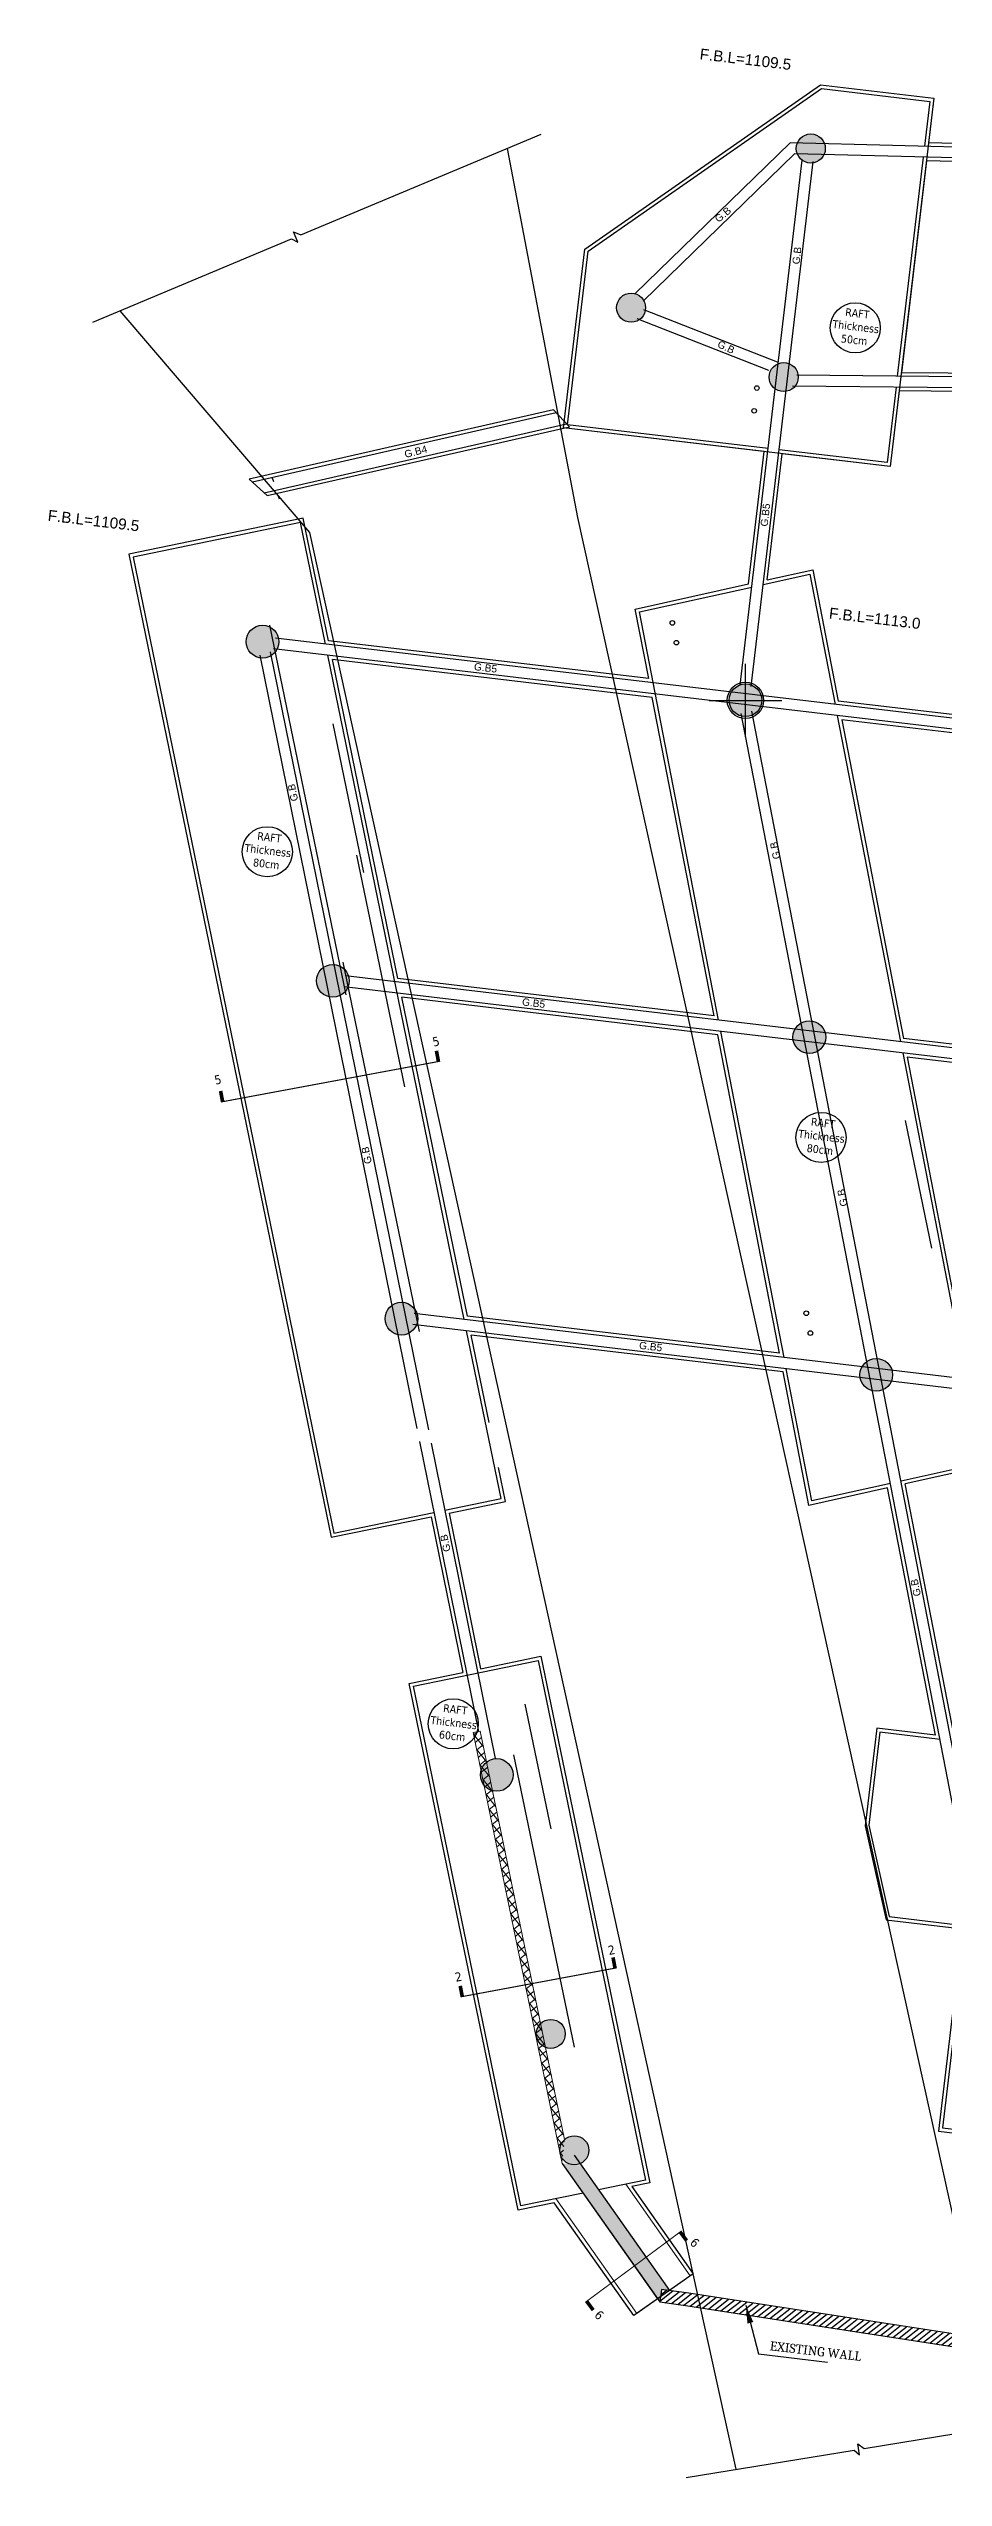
# Model space of a CAD drawing. Header units: millimetres. Extents: x 353738 to 353779397, y 355912 to 355984.
# Drawn here: x 353737.5 to 353762.2, y 355916.2 to 355983 of the extents above; entities that cross this region are included whole.
import ezdxf
from ezdxf.enums import TextEntityAlignment as Align

# ---------------------------------------------------------------- set-up
doc = ezdxf.new("R2010")
doc.units = ezdxf.units.MM
doc.header["$PDMODE"] = 34
doc.header["$PDSIZE"] = -1.5
for name, color, linetype in [('A-G-EXISTING WALL', 53, 'Continuous'), ('A-P-TEXT', 2, 'Continuous'), ('S-BLINDING LINE', 1, 'Continuous'), ('S-CONCRETE PLANS', 4, 'Continuous'), ('S-S-BEARING WALL HATCH', 250, 'Continuous'), ('S-S-BEARING WALL UNDER THE GROUND', 150, 'Continuous'), ('S-S-COLUMN', 60, 'Continuous'), ('S-S-COLUMN HATCH', 250, 'Continuous'), ('S-Steel', 3, 'Continuous'), ('S-SYMPOLS', 6, 'Continuous'), ('S-TAGS', 135, 'Continuous'), ('S-TEXT- BEAMS', 7, 'Continuous'), ('S-Text-Col.', 7, 'Continuous')]:
    doc.layers.add(name, color=color, linetype=linetype)
doc.layers.add('S-DIMENSIONS', color=134, linetype='Continuous', lineweight=13)
doc.layers.add('S-HATCH REIN.', color=9, linetype='Continuous', lineweight=5)
doc.styles.add('ARIAL', font='arial.ttf')
doc.styles.add('Site 1-200 (m)', font='arial.ttf', dxfattribs={"width": 0.85, "height": 0.2})
doc.styles.get("Standard").update_dxf_attribs({"font": 'simplex.shx'})
doc.styles.add('Tohama', font='tahoma.ttf')
doc.dimstyles.new('FC 1-100 (m)', dxfattribs={"dimtxt": 0.2, "dimasz": 0.1, "dimexe": 0.144, "dimexo": 0.144, "dimgap": 0.072, "dimtad": 1, "dimzin": 1, "dimdsep": 46, "dimtxsty": 'Site 1-200 (m)', "dimblk": 'OBLIQUE', "dimcen": 90, "dimse1": 1, "dimse2": 1, "dimclrd": 256, "dimclrt": 256, "dimadec": 3, "dimazin": 0, "dimtfac": 1, "dimtix": 1, "dimtmove": 2, "dimatfit": 3, "dimfxl": 0.144, "dimtolj": 1, "dimlwd": -1, "dimarcsym": 0})

# ---------------------------------------------------------------- blocks, each defined once
blk = doc.blocks.new('EXISTING WALL')
for p, q in [((-15.816, -4.378), (-16.98, -4.476)), ((-15.785, -4.742), (-15.816, -4.378))]:
    blk.add_line(p, q)
for points in [[(-16.45, -4.431), (-16.526, -2.517), (-16.938, -2.61), (-16.865, -4.466)], [(-26.059, -4.17), (-26.065, -4.515), (-25.344, -4.533), (-16.781, -4.831), (-15.785, -4.742)], [(-16.98, -4.476), (-25.297, -4.183), (-26.059, -4.17)]]:
    blk.add_lwpolyline(points)
blk = doc.blocks.new('_OBLIQUE')
at = {"color": 0, "linetype": 'ByBlock'}
blk.add_line((-0.5, -0.5), (0.5, 0.5), dxfattribs=at)

msp = doc.modelspace()

# ---------------------------------------------------------------- hatches: boundary and pattern name
at = {"layer": 'A-G-EXISTING WALL'}
h = msp.add_hatch(dxfattribs=at)
h.set_pattern_fill('ANSI31', color=256, scale=1.000008, angle=-6.74924)
h.set_pattern_definition([(38.25076, (353780.77146, 355922.46336), (-0.0773887, 0.0981644), [])])
h.paths.add_polyline_path([(353763.893, 355919.997), (353763.383, 355920.014), (353763.166, 355920.047), (353763.247, 355919.683), (353763.539, 355919.638), (353764.196, 355919.619)])
h.paths.add_polyline_path([(353764.55, 355919.975), (353763.893, 355919.997), (353764.196, 355919.619), (353764.538, 355919.61)])
h.paths.add_polyline_path([(353763.166, 355920.047), (353759.456, 355920.619), (353759.537, 355920.254), (353763.247, 355919.683)])
h.paths.add_polyline_path([(353759.456, 355920.619), (353759.171, 355920.663), (353759.252, 355920.297), (353759.537, 355920.254)])
h.paths.add_polyline_path([(353759.171, 355920.663), (353755.393, 355921.246), (353755.474, 355920.878), (353759.252, 355920.297)])
h.paths.add_polyline_path([(353755.393, 355921.246), (353755.158, 355921.282), (353754.403, 355921.385), (353754.356, 355921.039), (353755.071, 355920.94), (353755.474, 355920.878)])
at = {"layer": 'S-HATCH REIN.'}
h = msp.add_hatch(dxfattribs=at)
h.set_pattern_fill('ANSI37', color=256, scale=1.500013, angle=-6.74924)
h.set_pattern_definition([(38.25076, (353817.27468, 355904.5538), (-0.11608304, 0.14724663), []), (128.25076, (353817.27468, 355904.5538), (-0.14724663, -0.11608304), [])])
edge = h.paths.add_edge_path()
edge.add_line((353751.741, 355925.509), (353749.418, 355936.74))
edge.add_line((353749.418, 355936.74), (353749.222, 355936.7))
edge.add_line((353749.222, 355936.7), (353751.674, 355924.848))
at = {"layer": 'S-S-BEARING WALL HATCH'}
h = msp.add_hatch(color=256, dxfattribs=at)
h.dxf.hatch_style = 1
h.paths.add_polyline_path([(353767.442, 355922.982), (353768.534, 355922.853), (353768.581, 355923.25), (353767.277, 355923.405), (353764.413, 355920.077), (353764.55, 355919.975), (353764.538, 355919.61)])
h.paths.add_polyline_path([(353752.207, 355924.785), (353751.674, 355924.848), (353754.356, 355921.039), (353754.404, 355921.389), (353754.623, 355921.355)])
at = {"layer": 'S-S-COLUMN HATCH'}
h = msp.add_hatch(color=256, dxfattribs=at)
h.dxf.hatch_style = 1
edge = h.paths.add_edge_path()
edge.add_arc((353758.511, 355980.258), 0.4, -6.74924, 353.25076)
h = msp.add_hatch(color=256, dxfattribs=at)
h.dxf.hatch_style = 1
edge = h.paths.add_edge_path()
edge.add_arc((353753.568, 355975.88), 0.4, -6.74924, 353.25076)
h = msp.add_hatch(color=256, dxfattribs=at)
h.dxf.hatch_style = 1
edge = h.paths.add_edge_path()
edge.add_arc((353757.767, 355973.973), 0.4, -6.74924, 353.25076)
h = msp.add_hatch(color=256, dxfattribs=at)
h.dxf.hatch_style = 1
edge = h.paths.add_edge_path()
edge.add_arc((353743.431, 355966.696), 0.45, -6.74924, 353.25076)
h = msp.add_hatch(color=256, dxfattribs=at)
h.dxf.hatch_style = 1
edge = h.paths.add_edge_path()
edge.add_arc((353756.715, 355965.085), 0.45, -6.74924, 353.25076)
h = msp.add_hatch(color=256, dxfattribs=at)
h.dxf.hatch_style = 1
edge = h.paths.add_edge_path()
edge.add_arc((353745.363, 355957.369), 0.45, -6.74924, 353.25076)
h = msp.add_hatch(color=256, dxfattribs=at)
h.dxf.hatch_style = 1
edge = h.paths.add_edge_path()
edge.add_arc((353758.472, 355955.822), 0.45, -6.74924, 353.25076)
h = msp.add_hatch(color=256, dxfattribs=at)
h.dxf.hatch_style = 1
edge = h.paths.add_edge_path()
edge.add_arc((353747.251, 355948.079), 0.45, -6.74924, 353.25076)
h = msp.add_hatch(color=256, dxfattribs=at)
h.dxf.hatch_style = 1
edge = h.paths.add_edge_path()
edge.add_arc((353760.313, 355946.534), 0.45, -6.74924, 353.25076)
h = msp.add_hatch(color=256, dxfattribs=at)
h.dxf.hatch_style = 1
edge = h.paths.add_edge_path()
edge.add_arc((353749.873, 355935.532), 0.45, -6.74924, 353.25076)
h = msp.add_hatch(color=256, dxfattribs=at)
h.dxf.hatch_style = 1
edge = h.paths.add_edge_path()
edge.add_arc((353751.358, 355928.41), 0.4, -6.74924, 353.25076)
h = msp.add_hatch(color=256, dxfattribs=at)
h.dxf.hatch_style = 1
edge = h.paths.add_edge_path()
edge.add_arc((353752.007, 355925.21), 0.4, -6.74924, 353.25076)

# ---------------------------------------------------------------- linework, layer by layer
at = {"color": 2}
msp.add_lwpolyline([(353758.781, 355982.01), (353761.897, 355981.641), (353760.698, 355971.512), (353751.711, 355972.575), (353752.292, 355977.488)], close=True, dxfattribs=at)
at = {"color": 31, "true_color": 0xfecc66}
msp.add_point((353756.714, 355965.083), dxfattribs=at)
at = {"layer": 'S-BLINDING LINE'}
for p, q in [((353752.292, 355977.488), (353758.781, 355982.01)), ((353768.077, 355980.253), (353761.752, 355980.418)), ((353768.018, 355979.754), (353761.693, 355979.92)), ((353768.346, 355974.02), (353761.004, 355974.094)), ((353751.438, 355973.071), (353751.874, 355972.607)), ((353768.287, 355973.521), (353760.945, 355973.594)), ((353756.798, 355968.283), (353757.229, 355971.922)), ((353757.315, 355968.397), (353757.725, 355971.863)), ((353743.062, 355971.162), (353743.562, 355970.712)), ((353743.696, 355971.204), (353743.733, 355971.103)), ((353743.849, 355970.726), (353743.884, 355970.629)), ((353754.052, 355965.68), (353745.245, 355966.722)), ((353754.152, 355965.165), (353745.351, 355966.206)), ((353766.679, 355964.186), (353759.265, 355965.063)), ((353766.62, 355963.689), (353759.365, 355964.548)), ((353755.851, 355956.404), (353747.155, 355957.433)), ((353755.951, 355955.889), (353747.261, 355956.917)), ((353765.571, 355955.254), (353761.064, 355955.787)), ((353765.513, 355954.757), (353761.164, 355955.272)), ((353757.65, 355947.128), (353749.065, 355948.144)), ((353757.75, 355946.613), (353749.171, 355947.628)), ((353761.942, 355936.623), (353760.624, 355943.426)), ((353762.463, 355936.562), (353761.112, 355943.534)), ((353748.07, 355942.633), (353748.94, 355938.352)), ((353748.56, 355942.733), (353749.43, 355938.453))]:
    msp.add_line(p, q, dxfattribs=at)
for points in [[(353758.781, 355982.01), (353761.897, 355981.641), (353761.752, 355980.418)], [(353761.693, 355979.92), (353761.004, 355974.094)], [(353757.229, 355971.922), (353751.711, 355972.575), (353752.292, 355977.488)], [(353751.438, 355973.071), (353743.062, 355971.162)], [(353760.945, 355973.594), (353760.698, 355971.512), (353757.725, 355971.863)], [(353743.562, 355970.712), (353751.874, 355972.607)], [(353745.245, 355966.722), (353744.551, 355970.094), (353739.753, 355969.1), (353745.319, 355942.067), (353748.07, 355942.633)], [(353741.993, 355969.462), (353741.993, 355969.462)], [(353757.315, 355968.397), (353758.565, 355968.675), (353759.265, 355965.063)], [(353754.052, 355965.68), (353753.682, 355967.591), (353756.798, 355968.283)], [(353747.155, 355957.433), (353745.351, 355966.206)], [(353755.851, 355956.404), (353754.152, 355965.165)], [(353759.365, 355964.548), (353761.064, 355955.787)], [(353749.065, 355948.144), (353747.261, 355956.917)], [(353757.65, 355947.128), (353755.951, 355955.889)], [(353761.164, 355955.272), (353762.863, 355946.511)], [(353749.666, 355945.222), (353749.171, 355947.628)], [(353760.624, 355943.426), (353758.461, 355942.946), (353757.75, 355946.613)], [(353762.963, 355945.996), (353763.344, 355944.03), (353761.112, 355943.534)], [(353748.56, 355942.733), (353750.112, 355943.052), (353749.92, 355943.983)], [(353751.456, 355923.769), (353750.459, 355923.562), (353747.464, 355938.046), (353748.94, 355938.352)], [(353749.43, 355938.453), (353751.087, 355938.796), (353754.082, 355924.312), (353753.591, 355924.21)], [(353761.942, 355936.623), (353760.324, 355936.815), (353760.007, 355934.133), (353760.295, 355932.847), (353760.582, 355931.548), (353762.686, 355931.299), (353762.028, 355925.738), (353764.101, 355925.492)], [(353753.591, 355924.21), (353755.277, 355921.816), (353753.642, 355920.664), (353751.456, 355923.769)]]:
    msp.add_lwpolyline(points, dxfattribs=at)
at = {"layer": 'S-CONCRETE PLANS'}
for p, q in [((353752.386, 355977.432), (353758.807, 355981.906)), ((353757.941, 355980.418), (353753.675, 355976.266)), ((353770.749, 355980.083), (353757.941, 355980.418)), ((353758.06, 355980.115), (353753.898, 355976.064)), ((353756.57, 355965.504), (353758.278, 355979.94)), ((353756.868, 355965.468), (353758.576, 355979.905)), ((353770.741, 355979.783), (353758.06, 355980.115)), ((353757.592, 355974.382), (353753.917, 355975.821)), ((353757.355, 355974.153), (353753.734, 355975.571)), ((353770.216, 355973.601), (353758.011, 355973.724)), ((353770.151, 355973.902), (353758.127, 355974.023)), ((353743.354, 355966.33), (353747.677, 355945.058)), ((353743.643, 355966.418), (353747.992, 355945.021)), ((353794.14, 355960.533), (353743.728, 355966.499)), ((353794.175, 355960.831), (353743.786, 355966.794)), ((353762.502, 355934.258), (353756.599, 355964.725)), ((353762.78, 355934.402), (353756.893, 355964.782)), ((353793.082, 355951.595), (353745.672, 355957.206)), ((353793.118, 355951.893), (353745.709, 355957.504)), ((353792.025, 355942.658), (353747.562, 355947.92)), ((353792.06, 355942.955), (353747.597, 355948.217)), ((353747.75, 355944.697), (353749.369, 355936.73)), ((353748.066, 355944.66), (353749.83, 355935.98))]:
    msp.add_line(p, q, dxfattribs=at)
for points in [[(353758.807, 355981.906), (353761.786, 355981.553), (353761.64, 355980.321)], [(353761.605, 355980.022), (353760.891, 355973.995)], [(353757.34, 355972.01), (353751.822, 355972.663), (353752.386, 355977.432)], [(353760.856, 355973.695), (353760.611, 355971.623), (353757.638, 355971.974)], [(353751.509, 355972.985), (353743.153, 355971.08)], [(353743.471, 355970.792), (353743.471, 355970.794), (353751.795, 355972.691)], [(353745.161, 355966.632), (353744.474, 355969.976), (353739.871, 355969.022), (353745.396, 355942.185), (353748.146, 355942.75)], [(353757.199, 355968.269), (353758.487, 355968.555), (353759.181, 355964.972)], [(353755.976, 355956.289), (353753.799, 355967.514), (353756.889, 355968.2)], [(353748.981, 355948.054), (353745.225, 355966.322)], [(353759.241, 355964.663), (353760.98, 355955.697)], [(353757.775, 355947.013), (353756.036, 355955.98)], [(353761.04, 355955.387), (353762.779, 355946.421)], [(353748.442, 355942.811), (353749.994, 355943.13), (353749.045, 355947.744)], [(353760.702, 355943.546), (353758.54, 355943.066), (353757.834, 355946.704)], [(353762.839, 355946.112), (353763.228, 355944.107), (353760.995, 355943.611)], [(353752.247, 355924.034), (353750.537, 355923.681), (353747.582, 355937.969), (353751.009, 355938.677), (353753.964, 355924.389), (353752.674, 355924.123)], [(353762.066, 355936.508), (353760.411, 355936.704), (353760.109, 355934.152), (353760.665, 355931.639), (353762.797, 355931.386), (353762.139, 355925.825), (353764.178, 355925.584)]]:
    msp.add_lwpolyline(points, dxfattribs=at)
at = {"layer": 'S-DIMENSIONS'}
for points in [[(353751.741, 355925.509), (353749.418, 355936.74), (353749.222, 355936.7), (353751.674, 355924.848)], [(353753.421, 355924.277), (353755.195, 355921.758), (353753.724, 355920.722), (353751.5, 355923.88)], [(353752.167, 355924.843), (353754.623, 355921.355), (353754.296, 355921.125), (353751.674, 355924.848)]]:
    msp.add_lwpolyline(points, dxfattribs=at)
at = {"layer": 'S-S-BEARING WALL UNDER THE GROUND'}
for p, q in [((353752.001, 355925.079), (353754.623, 355921.355)), ((353751.674, 355924.848), (353754.356, 355921.039))]:
    msp.add_line(p, q, dxfattribs=at)
at = {"layer": 'S-S-COLUMN'}
for centre, radius in [((353758.511, 355980.258), 0.4), ((353753.568, 355975.88), 0.4), ((353757.767, 355973.973), 0.4), ((353743.431, 355966.696), 0.45), ((353756.715, 355965.085), 0.45), ((353745.363, 355957.369), 0.45), ((353758.472, 355955.822), 0.45), ((353747.251, 355948.079), 0.45), ((353760.313, 355946.534), 0.45), ((353749.873, 355935.532), 0.45), ((353751.358, 355928.41), 0.4), ((353752.007, 355925.21), 0.4)]:
    msp.add_circle(centre, radius, dxfattribs=at)
at = {"layer": 'S-Steel'}
for p, q in [((353745.732, 355956.986), (353743.628, 355967.149)), ((353745.36, 355964.44), (353746.207, 355960.352)), ((353746.013, 355960.822), (353747.331, 355954.457)), ((353747.752, 355947.723), (353745.648, 355957.887)), ((353761.105, 355953.532), (353761.834, 355950.014)), ((353750.649, 355937.48), (353751.358, 355934.052)), ((353752.01, 355928.047), (353750.347, 355936.089))]:
    msp.add_line(p, q, dxfattribs=at)
at = {"layer": 'S-SYMPOLS', "elevation": -26.423}
msp.add_lwpolyline([(353738.765, 355975.487), (353744.227, 355977.774), (353744.403, 355977.682), (353744.285, 355977.963), (353744.483, 355977.881), (353751.093, 355980.649)], dxfattribs=at)
at = {"layer": 'S-SYMPOLS'}
for points in [[(353763.703, 355917.619), (353752.101, 355970.112), (353750.166, 355980.26)], [(353739.502, 355975.795), (353743.696, 355970.896), (353744.723, 355969.697), (353756.453, 355916.437)], [(353755.083, 355916.214), (353759.704, 355916.967), (353759.854, 355916.837), (353759.805, 355917.138), (353759.977, 355917.012), (353764.523, 355917.753)]]:
    msp.add_lwpolyline(points, dxfattribs=at)
for points in [[(353742.277, 355954.341, 0.1, 0.1, 0), (353742.332, 355954.046, 0.03, 0.03, 0), (353748.269, 355955.151, 0.1, 0.1, 0), (353748.214, 355955.446, 0.1, 0.1, 0)], [(353748.869, 355929.732, 0.1, 0.1, 0), (353748.924, 355929.437, 0.03, 0.03, 0), (353753.127, 355930.219, 0.1, 0.1, 0), (353753.072, 355930.514, 0.1, 0.1, 0)], [(353755.097, 355922.724, 0.1, 0.1, 0), (353754.919, 355922.965, 0.03, 0.03, 0), (353752.347, 355921.057, 0.1, 0.1, 0), (353752.526, 355920.816, 0.1, 0.1, 0)]]:
    msp.add_lwpolyline(points, format="xyseb", dxfattribs=at)
at = {"layer": 'S-TAGS', "ltscale": 0.05}
for centre, radius in [((353759.735, 355975.327), 0.689), ((353757.028, 355973.672), 0.0638), ((353756.954, 355973.045), 0.0638), ((353754.703, 355967.212), 0.0638), ((353754.815, 355966.669), 0.0638), ((353743.562, 355960.92), 0.689), ((353758.793, 355953.063), 0.689), ((353758.388, 355948.227), 0.0638), ((353758.5, 355947.683), 0.0638), ((353748.677, 355936.937), 0.689)]:
    msp.add_circle(centre, radius, dxfattribs=at)

# ---------------------------------------------------------------- block references
at = {"layer": 'A-G-EXISTING WALL', "xscale": 1.000008426672752, "yscale": 1.000008426672752, "zscale": 1.000008426672752, "rotation": 353.2507566816655}
msp.add_blockref('EXISTING WALL', (353780.771, 355922.463), dxfattribs=at)

# ---------------------------------------------------------------- texts
at = {"layer": 'A-P-TEXT', "insert": (353762.043, 355919.412), "char_height": 0.25, "attachment_point": 3, "rotation": 353.25076}
msp.add_mtext_dynamic_manual_height_columns('\\pxqc;{\\fCambria Math|b0|i0|c0|p18;EXISTING WALL}', width=6.81983, gutter_width=1, heights=[0], dxfattribs=at)
at = {"layer": 'S-SYMPOLS', "style": 'Tohama'}
for s, rotation, p in [('5', 14.09085, (353748.141, 355955.56)), ('5', 12.52476, (353742.138, 355954.511)), ('2', 11.32549, (353752.962, 355930.577)), ('2', 11.32549, (353748.751, 355929.841)), ('6', 317.18782, (353755.166, 355922.642)), ('6', 317.18782, (353752.54, 355920.652))]:
    msp.add_text(s, height=0.25, rotation=rotation, dxfattribs=at).set_placement(p)
at = {"layer": 'S-TAGS', "ltscale": 0.05, "char_height": 0.22, "width": 1.65733, "attachment_point": 3, "rotation": 353.25076, "style": 'Tohama'}
for s, insert in [('\\pxqc;RAFT Thickness^J50cm', (353760.628, 355975.736)), ('\\pxqc;RAFT Thickness^J80cm', (353744.455, 355961.328)), ('\\pxqc;RAFT Thickness^J80cm', (353759.686, 355953.472)), ('\\pxqc;RAFT Thickness^J60cm', (353749.569, 355937.346))]:
    msp.add_mtext(s, dxfattribs=dict(at, insert=insert))
at = {"layer": 'S-TEXT- BEAMS', "ltscale": 0.05, "style": 'ARIAL'}
for s, rotation, p in [('G.B', 40.00584, (353755.909, 355978.287)), ('G.B', 83.25076, (353758.1, 355977.077)), ('G.B', 334.40461, (353755.965, 355974.901)), ('G.B4', 14.78711, (353747.338, 355971.843)), ('G.B5', 83.25076, (353757.223, 355969.866)), ('G.B5', 353.25076, (353749.25, 355966.016)), ('G.B', 101.70614, (353744.314, 355962.309)), ('G.B', 101.70614, (353757.579, 355960.717)), ('G.B5', 353.25076, (353750.572, 355956.796)), ('G.B', 101.70614, (353746.341, 355952.336)), ('G.B', 101.70614, (353759.429, 355951.168)), ('G.B5', 353.25076, (353753.792, 355947.352)), ('G.B', 101.70614, (353748.509, 355941.672)), ('G.B', 101.70614, (353761.445, 355940.447))]:
    msp.add_text(s, height=0.2, rotation=rotation, dxfattribs=at).set_placement(p, align=Align.MIDDLE_LEFT)
at = {"layer": 'S-Text-Col.', "ltscale": 0.05, "style": 'ARIAL'}
for s, p in [('F.B.L=1109.5', (353755.461, 355982.862)), ('F.B.L=1109.5', (353737.528, 355970.174)), ('F.B.L=1113.0', (353759.017, 355967.487))]:
    msp.add_text(s, height=0.3, rotation=353.25076, dxfattribs=at).set_placement(p, align=Align.MIDDLE_LEFT)

# ---------------------------------------------------------------- leaders
at = {"layer": 'A-P-TEXT'}
msp.add_leader([(353756.721, 355920.95), (353757.077, 355919.612), (353758.973, 355919.387)], dimstyle='FC 1-100 (m)', override={"dimasz": 0.5}, dxfattribs=at)

doc.saveas('drawing.dxf')
